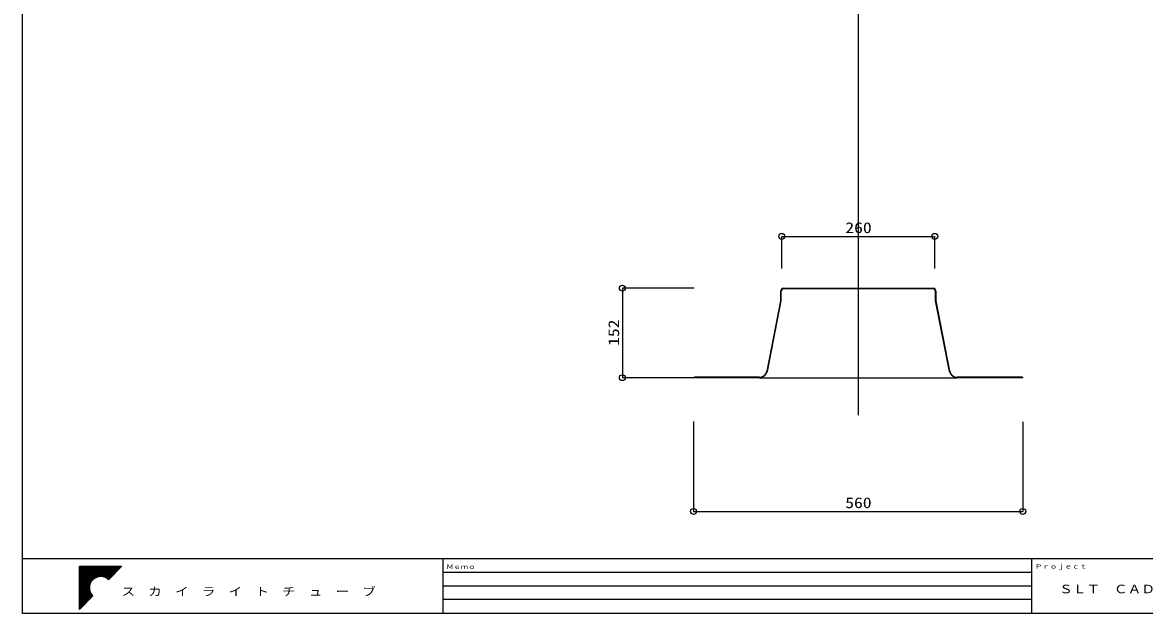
# Model space of a CAD drawing. Units: millimetres at full size. Extents: x -1447 to 1447, y -1005 to 1005.
# Drawn here: x -1447 to 460, y -1005 to 0 of the extents above; entities that cross this region are included whole.
import ezdxf
from ezdxf.enums import TextEntityAlignment as Align

# ---------------------------------------------------------------- set-up
doc = ezdxf.new("R2010")
doc.units = ezdxf.units.MM
doc.header["$LTSCALE"] = 7.8
for name, color, linetype in [('0-1___', 134, 'Continuous'), ('0-3__0-2_用紙フォ__マット_1_1_', 134, 'Continuous'), ('F-F', 134, 'Continuous')]:
    doc.layers.add(name, color=color, linetype=linetype)
doc.styles.add('ＭＳ ゴシック', font='')
doc.styles.get('ＭＳ ゴシック').set_extended_font_data('MS Gothic')

msp = doc.modelspace()

# ---------------------------------------------------------------- linework, layer by layer
at = {"layer": '0-1___', "color": 3}
for p, q in [((-1396.925, -911.252), (1446.625, -911.252)), ((-732.365, -911.252), (-732.365, -1003.282)), ((268.025, -911.252), (268.025, -1003.282))]:
    msp.add_line(p, q, dxfattribs=at)
at = {"layer": '0-1___', "color": 6}
for p, q in [((-732.266, -934.259), (268.025, -934.259)), ((-731.383, -957.267), (268.025, -957.267)), ((-732.266, -980.274), (268.025, -980.274))]:
    msp.add_line(p, q, dxfattribs=at)
at = {"layer": '0-1___', "color": 3}
msp.add_lwpolyline([(-1446.625, 1004.65), (1446.625, 1004.65), (1446.625, -1004.65), (-1446.625, -1004.65)], close=True, dxfattribs=at)
msp.add_lwpolyline([(-1446.625, -911.252), (1446.625, -911.252), (1446.625, -1003.282)], dxfattribs=at)
at = {"layer": '0-3__0-2_用紙フォ__マット_1_1_'}
for p, q in [((-1349.584, -924.024), (-1277.687, -924.024)), ((-1349.584, -997.606), (-1349.584, -924.024)), ((-1349.584, -925.444), (-1279.074, -925.444)), ((-1349.584, -926.864), (-1280.462, -926.864)), ((-1349.584, -928.284), (-1281.849, -928.284)), ((-1349.584, -929.704), (-1283.237, -929.704)), ((-1349.584, -931.124), (-1284.624, -931.124)), ((-1349.584, -932.544), (-1286.012, -932.544)), ((-1349.584, -933.964), (-1287.399, -933.964)), ((-1277.687, -924.024), (-1300.241, -947.107)), ((-1349.584, -935.384), (-1288.787, -935.384)), ((-1349.584, -936.804), (-1290.174, -936.804)), ((-1349.584, -938.224), (-1291.562, -938.224)), ((-1349.584, -939.644), (-1292.949, -939.644)), ((-1349.584, -941.064), (-1294.337, -941.064)), ((-1349.584, -942.484), (-1319.23, -942.484)), ((-1349.584, -943.904), (-1322.654, -943.904)), ((-1349.584, -945.324), (-1324.92, -945.324)), ((-1349.584, -946.744), (-1326.648, -946.744)), ((-1349.584, -948.164), (-1328.032, -948.164)), ((-1349.584, -949.584), (-1329.165, -949.584)), ((-1349.584, -951.004), (-1330.099, -951.004)), ((-1349.584, -952.424), (-1330.866, -952.424)), ((-1308.041, -942.484), (-1295.724, -942.484)), ((-1304.616, -943.904), (-1297.111, -943.904)), ((-1302.35, -945.324), (-1298.499, -945.324)), ((-1349.584, -953.844), (-1331.488, -953.844)), ((-1349.584, -955.264), (-1331.979, -955.264)), ((-1349.584, -956.684), (-1332.35, -956.684)), ((-1349.584, -958.104), (-1332.608, -958.104)), ((-1349.584, -959.524), (-1332.757, -959.524)), ((-1349.584, -960.944), (-1332.8, -960.944)), ((-1349.584, -962.364), (-1332.738, -962.364)), ((-1349.584, -963.784), (-1332.569, -963.784)), ((-1349.584, -965.204), (-1332.291, -965.204)), ((-1349.584, -966.624), (-1331.899, -966.624)), ((-1349.584, -968.044), (-1331.385, -968.044)), ((-1349.584, -969.464), (-1330.738, -969.464)), ((-1349.584, -970.884), (-1329.943, -970.884)), ((-1349.584, -972.304), (-1328.975, -972.304)), ((-1349.584, -973.724), (-1327.801, -973.724)), ((-1327.027, -974.521), (-1349.584, -997.606)), ((-1349.584, -975.144), (-1327.636, -975.144)), ((-1349.584, -976.564), (-1329.024, -976.564)), ((-1349.584, -977.984), (-1330.411, -977.984)), ((-1349.584, -979.404), (-1331.798, -979.404)), ((-1349.584, -980.824), (-1333.186, -980.824)), ((-1349.584, -982.244), (-1334.573, -982.244)), ((-1349.584, -983.664), (-1335.961, -983.664)), ((-1349.584, -985.084), (-1337.348, -985.084)), ((-1349.584, -986.504), (-1338.736, -986.504)), ((-1349.584, -987.924), (-1340.123, -987.924)), ((-1349.584, -989.344), (-1341.511, -989.344)), ((-1349.584, -990.764), (-1342.898, -990.764)), ((-1349.584, -992.184), (-1344.286, -992.184)), ((-1349.584, -993.604), (-1345.673, -993.604)), ((-1349.584, -995.024), (-1347.061, -995.024)), ((-1349.584, -996.444), (-1348.448, -996.444))]:
    msp.add_line(p, q, dxfattribs=at)
for start, end in [(45.66363, 224.51236), (224.51236, 225.66363)]:
    msp.add_arc((-1313.635, -960.815), 19.166, start, end, dxfattribs=at)
at = {"layer": 'F-F', "color": 7}
msp.add_line((-26.105, 714.518), (-26.105, -667.201), dxfattribs=at)
at = {"layer": 'F-F', "color": 4}
for p, q in [((-156.105, -418.334), (-156.105, -363.53)), ((-156.105, -363.53), (103.895, -363.53)), ((103.895, -418.334), (103.895, -363.53)), ((-305.122, -451.636), (-427.085, -451.636)), ((-427.085, -451.636), (-427.085, -603.818)), ((-154.445, -451.636), (102.235, -451.636)), ((-154.445, -452.449), (102.235, -452.449)), ((-305.109, -603.818), (-427.085, -603.818)), ((-194.139, -603.818), (141.93, -603.818)), ((-306.109, -678.016), (-306.109, -831.042)), ((-306.109, -678.016), (-306.109, -831.042)), ((253.444, -678.596), (253.444, -831.042)), ((253.444, -678.596), (253.444, -831.042)), ((-306.109, -831.042), (253.444, -831.042)), ((-306.109, -831.042), (253.444, -831.042))]:
    msp.add_line(p, q, dxfattribs=at)
at = {"layer": 'F-F'}
for p, q in [((-154.445, -452.449), (-154.445, -451.636)), ((102.235, -451.636), (102.235, -452.449)), ((-158.277, -473.234), (-181.693, -592.862)), ((-157.58, -473.37), (-180.996, -592.998)), ((-158.249, -457.895), (-158.249, -472.942)), ((-157.539, -457.902), (-157.539, -472.942)), ((105.33, -472.942), (105.33, -457.894)), ((128.787, -592.998), (105.371, -473.37)), ((106.04, -472.942), (106.04, -457.895)), ((129.484, -592.862), (106.068, -473.234)), ((-194.139, -603.108), (-305.109, -603.108)), ((252.9, -603.108), (141.93, -603.108)), ((252.9, -603.818), (141.93, -603.818)), ((252.9, -603.108), (252.9, -603.818))]:
    msp.add_line(p, q, dxfattribs=at)
msp.add_lwpolyline([(-194.139, -603.818), (-305.109, -603.818), (-305.109, -603.108)], dxfattribs=at)
at = {"layer": 'F-F', "color": 4}
for centre in [(-156.105, -363.53), (103.895, -363.53), (-427.085, -451.636), (-427.085, -603.818), (-306.109, -831.042), (-306.109, -831.042), (253.444, -831.042), (253.444, -831.042)]:
    msp.add_circle(centre, 5, dxfattribs=at)
at = {"layer": 'F-F'}
for centre, radius, start, end in [((-151.198, -457.895), 7.051, 117.41496, 180), ((-151.198, -457.895), 6.341, 120.79714, 180.06426), ((98.989, -457.895), 7.051, 0, 62.58504), ((98.989, -457.895), 6.341, 0, 59.20286), ((-159.771, -472.942), 1.522, 348.92516, 0), ((-159.771, -472.942), 2.232, 348.92516, 0), ((107.562, -472.942), 2.232, 180, 191.07484), ((107.562, -472.942), 1.522, 180, 191.07484), ((-194.139, -590.426), 12.682, 270, 348.92516), ((-194.139, -590.426), 13.392, 270, 348.92516), ((141.93, -590.426), 13.392, 191.07484, 270), ((141.93, -590.426), 12.682, 191.07484, 270)]:
    msp.add_arc(centre, radius, start, end, dxfattribs=at)

# ---------------------------------------------------------------- texts
at = {"layer": '0-1___', "style": 'ＭＳ ゴシック', "width": 1.2}
for s, height, p in [('Ｍｅｍｏ', 7.372, (-726.339, -931.011)), ('Ｐｒｏｊｅｃｔ', 7.53, (274.051, -930.648)), ('ＳＬＴ\u3000ＣＡＤ部品図面', 14.23, (315.18, -974.482))]:
    msp.add_text(s, height=height, dxfattribs=at).set_placement(p, align=Align.BOTTOM_LEFT)
at = {"layer": '0-1___', "color": 6, "style": 'ＭＳ ゴシック', "width": 1.2}
msp.add_text('ス\u3000カ\u3000イ\u3000ラ\u3000イ\u3000ト\u3000チ\u3000ュ\u3000ー\u3000ブ', height=13.89, dxfattribs=at).set_placement((-1278.089, -978.487), align=Align.BOTTOM_LEFT)
at = {"layer": 'F-F', "color": 4, "style": 'ＭＳ ゴシック', "width": 1.2}
for s, p in [('260', (-48.163, -363.53)), ('560', (-48.392, -831.042)), ('560', (-48.392, -831.042))]:
    msp.add_text(s, height=18.33, dxfattribs=at).set_placement(p, align=Align.BOTTOM_LEFT)
msp.add_text('152', height=18.33, rotation=90, dxfattribs=at).set_placement((-427.085, -549.786), align=Align.BOTTOM_LEFT)

doc.saveas('drawing.dxf')
